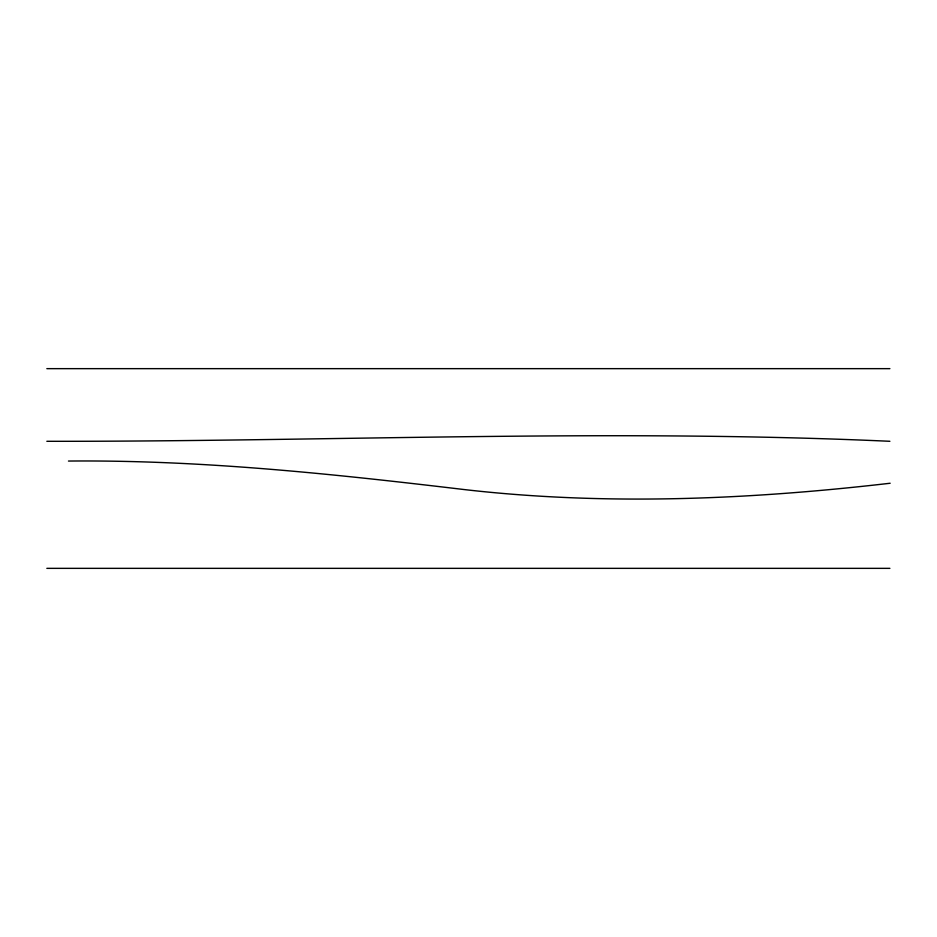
<?xml version="1.0" encoding="UTF-8"?>
<svg xmlns="http://www.w3.org/2000/svg" width="937" height="937" viewBox="0 0 937 937"><rect width="100%" height="100%" fill="white"/><g stroke="black" fill="none" stroke-linecap="round" stroke-linejoin="round"><path stroke-width="1.41" d="M890.15 483.246C748.757 499.655 605.525 505.793 463.815 489.512C332.565 473.911 200.846 459.809 68.471 461.051M46.85 441.292C327.856 441.725 608.991 428.549 889.892 441.292M46.85 368.651L889.892 368.651M46.85 568.349L889.892 568.349"/></g></svg>
